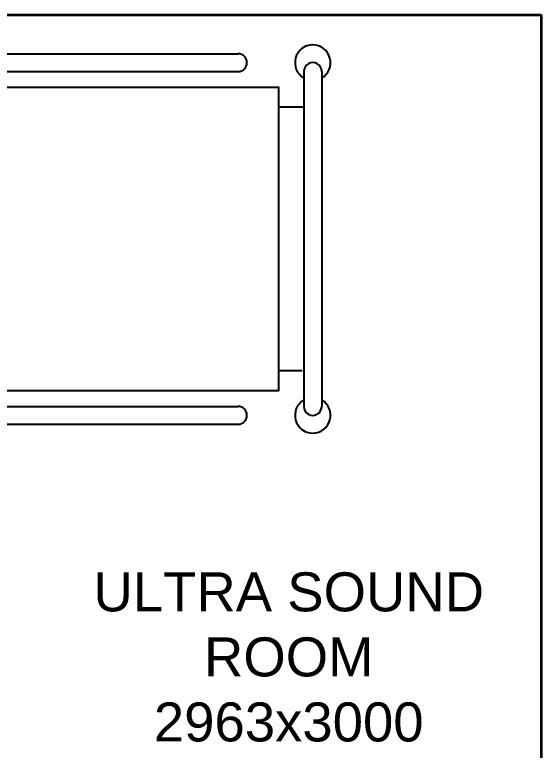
# Model space of a CAD drawing. Header units: millimetres. Extents: x 1380494 to 2061523, y -305664 to -174999.
# Drawn here: x 2015149 to 2016498, y -276844 to -274959 of the extents above; entities that cross this region are included whole.
import ezdxf

# ---------------------------------------------------------------- set-up
doc = ezdxf.new("R2010")
doc.units = ezdxf.units.MM
doc.header["$LTSCALE"] = 600
doc.header["$MEASUREMENT"] = 0
doc.layers.add('medical equipment', color=171, linetype='Continuous', lineweight=25)
doc.layers.add('P-Wall', color=250, linetype='Continuous', lineweight=35)
doc.layers.add('TEXT', color=250, linetype='Continuous')
doc.styles.add('ARIAL', font='arial.ttf')

# ---------------------------------------------------------------- blocks, each defined once
blk = doc.blocks.new('A$C0E8B7BF9')
at = {"color": 0}
for p, q in [((470, 2300), (-470, 2300)), ((470, 2250), (-470, 2250)), ((-520, 2194.9), (-520, 1254.9)), ((-470, 2194.9), (-470, 1254.9)), ((470, 2194.9), (470, 1254.9)), ((520, 2194.9), (520, 1254.9)), ((-520, 1174.7), (-520, 234.7)), ((-470, 1174.7), (-470, 234.7)), ((470, 1174.7), (470, 234.7)), ((520, 1174.7), (520, 234.7)), ((-370, 55), (-370, 120)), ((370, 50), (370, 120)), ((470, 50), (-470, 50)), ((470, 50), (-470, 50)), ((470, 0), (-470, 0)), ((470, 0), (-470, 0))]:
    blk.add_line(p, q, dxfattribs=at)
blk.add_lwpolyline([(-425, 2210), (-425, 120), (425, 120), (425, 2210)], close=True, dxfattribs=at)
blk.add_lwpolyline([(-425, 1830.9), (425, 1830.9)], dxfattribs=at)
for centre, radius, start, end in [((-495, 2275), 50, 30, 330), ((495, 2275), 50, 210, 150), ((-470, 2275), 25, 90, 270), ((470, 2275), 25, 270, 90), ((-495, 2194.9), 25, 0, 180), ((495, 2194.9), 25, 0, 180), ((-495, 1254.9), 25, 180, 0), ((495, 1254.9), 25, 180, 0), ((-495, 1174.7), 25, 0, 180), ((495, 1174.7), 25, 0, 180), ((-495, 234.7), 25, 180, 0), ((495, 234.7), 25, 180, 0), ((-495, 25), 50, 30, 330), ((495, 25), 50, 210, 150), ((-470, 25), 25, 90, 270), ((-470, 25), 25, 90, 270), ((470, 25), 25, 270, 90), ((470, 25), 25, 270, 90)]:
    blk.add_arc(centre, radius, start, end, dxfattribs=at)

msp = doc.modelspace()

# ---------------------------------------------------------------- linework, layer by layer
at = {"layer": 'P-Wall', "color": 8, "linetype": 'Continuous'}
for p, q in [((2011508.3057, -274959.3043), (2016383.3057, -274959.3043)), ((2016383.3057, -274959.3043), (2016498.3057, -274959.3043))]:
    msp.add_line(p, q, dxfattribs=at)
at = {"layer": 'P-Wall', "color": 8}
msp.add_line((2016498.3057, -274959.3043), (2016498.3057, -277514.3043), dxfattribs=at)

# ---------------------------------------------------------------- block references
at = {"layer": 'medical equipment', "xscale": 0.9130434782608275, "yscale": 0.9130434782608275, "zscale": 0.9130434782608275, "rotation": 89.99999999999999}
msp.add_blockref('A$C0E8B7BF9', (2015935.5378, -275534.0869), dxfattribs=at)

# ---------------------------------------------------------------- texts
at = {"layer": 'TEXT', "color": 8, "insert": (2015851.0673, -276605.7538), "char_height": 100, "width": 2711.592769, "attachment_point": 5, "style": 'ARIAL'}
msp.add_mtext('ULTRA SOUND\\PROOM\\P2963x3000', dxfattribs=at)

doc.saveas('drawing.dxf')
